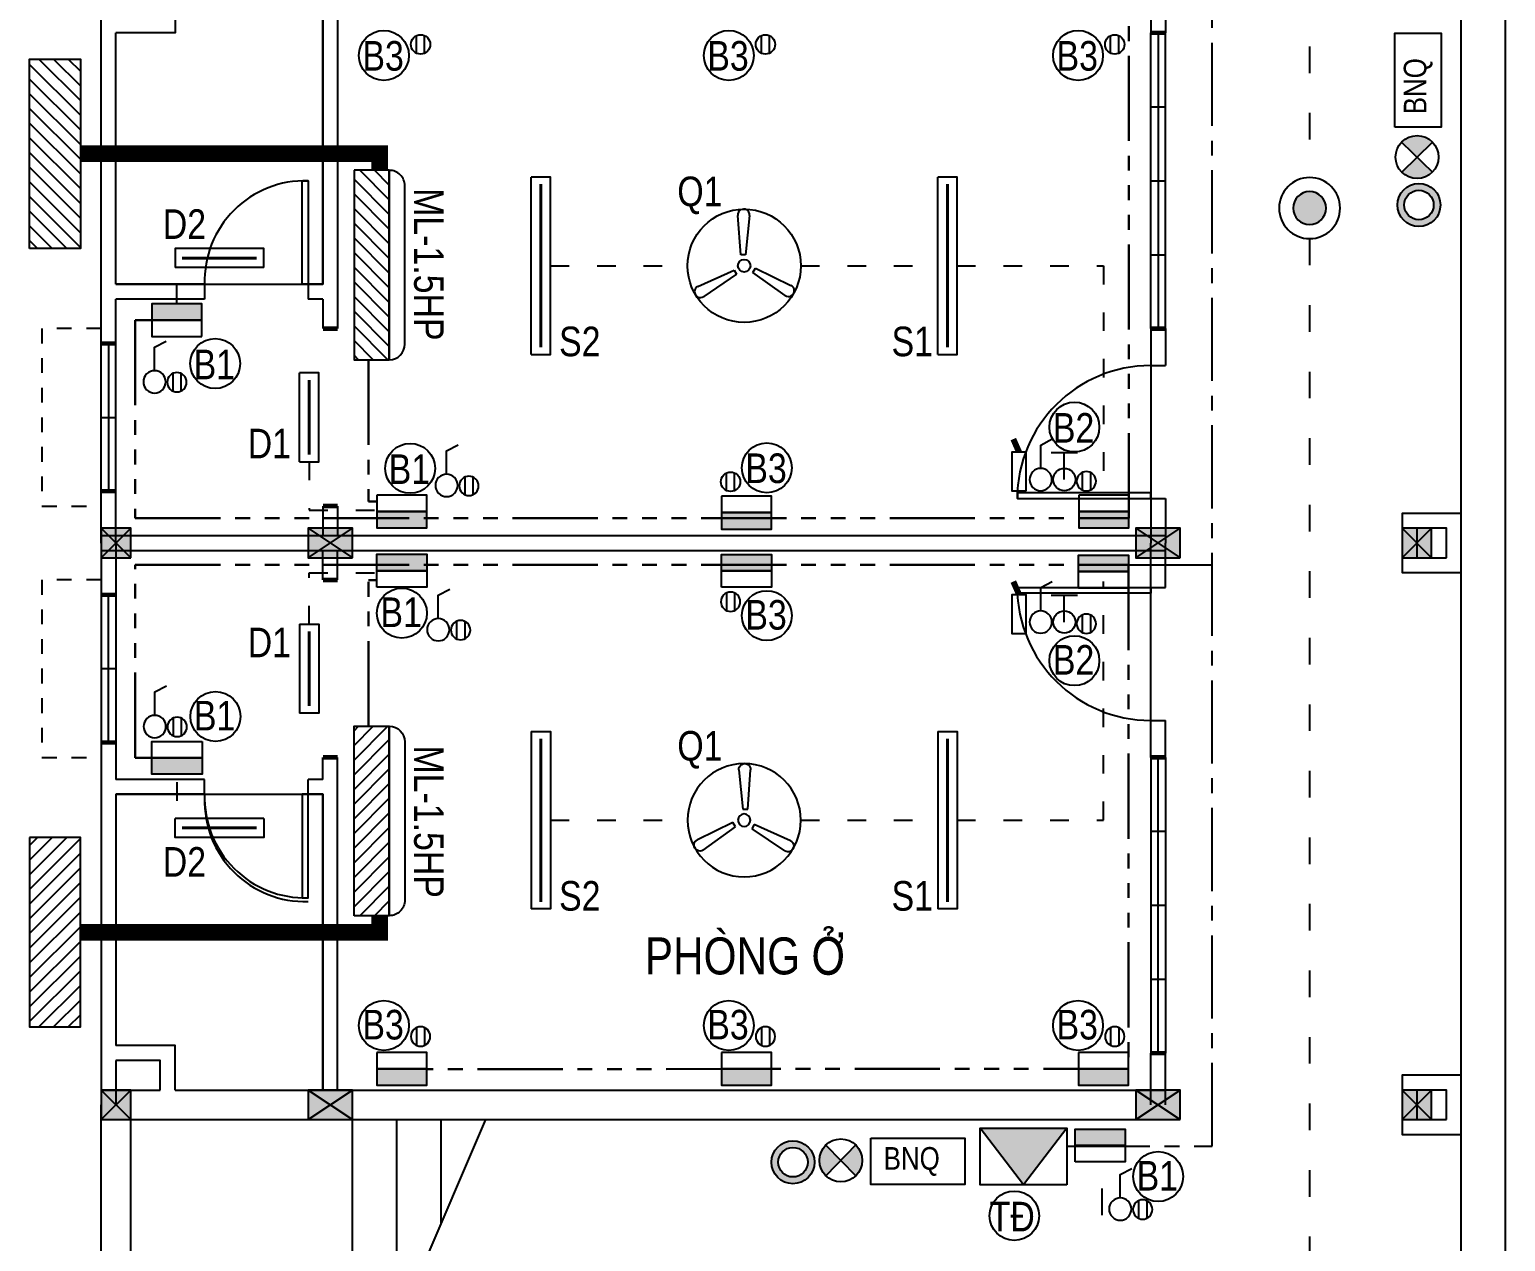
# Model space of a CAD drawing. Header units: millimetres. Extents: x 100 to 288, y -65 to 177.
# Drawn here: x 122.72 to 132.7, y -19.89 to -11.7 of the extents above; entities that cross this region are included whole.
import ezdxf

# ---------------------------------------------------------------- set-up
doc = ezdxf.new("R2010")
doc.units = ezdxf.units.MM
doc.header["$LTSCALE"] = 0.3
doc.header["$MEASUREMENT"] = 0
for name, pattern in [('ACAD_ISO03W100', [30, 12, -18]), ('ACAD_ISO04W100', [30, 24, -3, 0, -3]), ('ACAD_ISO06W100', [36, 24, -3, 0, -3, 0, -3, 0, -3]), ('CENTER2', [1.125, 0.75, -0.125, 0.125, -0.125])]:
    doc.linetypes.add(name, pattern=pattern)
for name, color, linetype in [('CB-TD-34', 34, 'CONTINUOUS'), ('COT', 1, 'CONTINUOUS'), ('DEN-24', 24, 'CONTINUOUS'), ('DIM', 4, 'CONTINUOUS'), ('HACTH', 8, 'CONTINUOUS'), ('HATCH', 8, 'CONTINUOUS'), ('KHUNG5', 5, 'CONTINUOUS'), ('KT', 8, 'CONTINUOUS'), ('LAYER 1', 1, 'CONTINUOUS'), ('LAYER1', 1, 'CONTINUOUS'), ('LAYER3', 34, 'CONTINUOUS'), ('LAYER5', 5, 'CONTINUOUS'), ('LAYER7', 7, 'CONTINUOUS'), ('QUAT', 36, 'CONTINUOUS'), ('THIETBI', 25, 'CONTINUOUS'), ('TU DIEN', 3, 'CONTINUOUS'), ('TUONG', 7, 'CONTINUOUS')]:
    doc.layers.add(name, color=color, linetype=linetype)
for name, color, linetype, lineweight in [('DAY CAI', 2, 'ACAD_ISO04W100', 30), ('DAY DEN', 4, 'ACAD_ISO03W100', 25), ('DAY NHANH-90', 90, 'ACAD_ISO06W100', 30)]:
    doc.layers.add(name, color=color, linetype=linetype, lineweight=lineweight)
doc.styles.add('chu dan', font='VHELVCN.TTF', dxfattribs={"height": 350})
doc.styles.add('HELVE', font='')
doc.styles.add('HELVE-KT', font='VHELVCN.TTF')
doc.styles.get('HELVE').set_extended_font_data('VNhelvetica')

# ---------------------------------------------------------------- blocks, each defined once
blk = doc.blocks.new('1.2')
at = {"layer": 'DEN-24'}
for points in [[(176.5420579941124, 92.72088388754526), (176.5420579941124, 92.85067709602788), (175.342057993967, 92.85067709602788), (175.342057993967, 92.72088388754526)], [(175.9420579940397, 92.78578049178657), (175.3896246138534, 92.78578049178657)], [(176.5420579941124, 92.72088388754526), (175.342057993967, 92.72088388754526)]]:
    blk.add_lwpolyline(points, dxfattribs=at)
at = {"layer": 'DEN-24', "linetype": 'Continuous', "ltscale": 0.08, "const_width": 0.02}
for points in [[(175.9420579940397, 92.78578049178657), (175.3896246138534, 92.78578049178657)], [(175.9420579940397, 92.78578049178657), (176.4944913742261, 92.78578049178657)]]:
    blk.add_lwpolyline(points, dxfattribs=at)
blk = doc.blocks.new('GF')
at = {"layer": 'QUAT', "ltscale": 0.3}
for p, q in [((573.723011797649, 175.5744420374349), (573.70669235013, 175.7964928524023)), ((573.77275383146, 175.796690875473), (573.7507437000535, 175.5740871248629)), ((573.7507437000535, 175.5740871248629), (573.723011797649, 175.5744420374349)), ((573.4817221351866, 175.3965253713088), (573.685507703882, 175.488765913677)), ((573.685507703882, 175.488765913677), (573.699066291802, 175.4645719254257)), ((573.7920160383469, 175.4749304893533), (573.8061893528451, 175.498769565057)), ((573.8061893528451, 175.498769565057), (574.0066507232993, 175.4018772136802)), ((573.699066291802, 175.4645719254257), (573.514924368853, 175.3394134618117)), ((573.9737914756413, 175.3445672811086), (573.7920160383469, 175.4749304893533))]:
    blk.add_line(p, q, dxfattribs=at)
for centre, radius in [((573.7427558141023, 175.5125945092972), 0.3193461039634522), ((573.7427558140917, 175.5125945092886), 0.03560598524443487)]:
    blk.add_circle(centre, radius, dxfattribs=at)
at = {"layer": 'QUAT', "linetype": 'Continuous'}
for centre, start, end in [((573.739715978873, 175.7989644371819), 356.0632902250057, 184.2802034843026), ((573.4962720992817, 175.3667769708276), 116.0632902232476, 304.2802034856005), ((573.9922793641333, 175.3720421198806), 236.0632902225489, 64.28020348497817)]:
    blk.add_arc(centre, 0.03311598988891051, start, end, dxfattribs=at)
blk = doc.blocks.new('BDIEN')
at = {"layer": 'CB-TD-34', "ltscale": 0.3}
blk.add_hatch(color=256, dxfattribs=at).paths.add_polyline_path([(367.6552504533233, 149.8356566117342), (367.6552504533233, 260.5837506291136), (29.80988517189108, 260.5837506291136), (29.80988517189108, 149.8356566117342)])
at = {"layer": 'CB-TD-34'}
for points in [[(367.6552504533233, 39.08756259436705), (367.6552504533233, 260.5837506291136), (29.80988517189108, 260.5837506291136), (29.80988517189108, 39.08756259436705)], [(367.6552504533233, 149.8356566117342), (367.6552504533233, 149.8356566117342), (29.80988517189108, 149.8356566117342), (29.80988517189108, 149.8356566117342)]]:
    blk.add_lwpolyline(points, close=True, dxfattribs=at)
blk = doc.blocks.new('ocam')
at = {"layer": 'CB-TD-34', "ltscale": 0.3}
for p, q in [((2626.681923306965, 1316.331504805984), (2626.681923306965, 1316.232106727188)), ((2626.727430017412, 1316.331504805984), (2626.727430017412, 1316.232106727188))]:
    blk.add_line(p, q, dxfattribs=at)
at = {"layer": 'CB-TD-34', "ltscale": 0.3, "extrusion": (0, 0, -1)}
blk.add_ellipse((2626.704676662272, 1316.281805766607), major_axis=(0.03865041862786909, 0.0386504186278691), ratio=0.999999999996205, start_param=3.926990816989139, end_param=10.21017612416873, dxfattribs=at)
blk = doc.blocks.new('congtac')
at = {"layer": 'CB-TD-34', "ltscale": 0.3}
blk.add_lwpolyline([(2626.568086550857, 1316.342201595171), (2626.568086550857, 1316.473995891355), (2626.633157858869, 1316.508287362299)], dxfattribs=at)
at = {"layer": 'CB-TD-34', "ltscale": 0.3, "extrusion": (0, 0, -1)}
blk.add_ellipse((2626.568086550857, 1316.279287155876), major_axis=(-0.04448722696430421, 0.0444872269643042), ratio=0.9999999999982254, start_param=5.497787143781251, end_param=11.78097245096084, dxfattribs=at)
blk = doc.blocks.new('dimerquat')
at = {"layer": 'QUAT', "linetype": 'Continuous'}
for points in [[(2626.193386381965, 1316.430821306254), (2626.34221762883, 1316.430821306254)], [(2626.267802005397, 1316.278512242789), (2626.267802005397, 1316.430821306254)]]:
    blk.add_lwpolyline(points, dxfattribs=at)
blk.add_circle((2626.267802005397, 1316.278512242789), 0.06291443925022122, dxfattribs=at)
blk = doc.blocks.new('ds')
at = {"layer": 'DEN-24'}
for points in [[(-121917.5551473789, 340881.741051134), (-121917.5551473789, 340881.8708443425), (-121918.1551473789, 340881.8708443425), (-121918.1551473789, 340881.741051134)], [(-121917.5551473789, 340881.741051134), (-121918.1551473789, 340881.741051134)]]:
    blk.add_lwpolyline(points, dxfattribs=at)
at = {"layer": 'DEN-24', "linetype": 'Continuous', "ltscale": 0.08, "const_width": 0.02}
for points in [[(-121917.8551473789, 340881.8059477382), (-121918.107580759, 340881.8059477382)], [(-121917.8551473789, 340881.8059477382), (-121917.6027139987, 340881.8059477382)]]:
    blk.add_lwpolyline(points, dxfattribs=at)
blk = doc.blocks.new('rtrtr')
at = {"layer": 'LAYER1', "linetype": 'Continuous', "ltscale": 0.08}
blk.add_hatch(color=256, dxfattribs=at).paths.add_polyline_path([(-2873.045723559197, 963.6360267099643, 1), (-2872.85233394857, 963.6360267099643, 1)])
at = {"layer": 'LAYER3'}
blk.add_circle((-2872.949028753883, 963.6360267099643), 0.179314848342212, dxfattribs=at)
at = {"layer": 'THIETBI'}
blk.add_circle((-2872.949028753883, 963.6360267099643), 0.09669480531317731, dxfattribs=at)
blk = doc.blocks.new('1222')
at = {"layer": 'COT', "ltscale": 200}
h = blk.add_hatch(color=256, dxfattribs=at)
h.paths.add_polyline_path([(303.3864267568638, 228.5303746074747, 1), (303.6954601525643, 228.5303746074747, 0.999999999999927)])
h.paths.add_polyline_path([(303.6469273155549, 228.5303746074747, 1), (303.4349595938732, 228.5303746074747, 1)], flags=17)
h = blk.add_hatch(color=256, dxfattribs=at)
h.paths.add_polyline_path([(303.884158072355, 228.5438676015808), (303.992758997295, 228.4323375070239, 0.2029081746736084), (304.0397072853638, 228.5432629195072, 0.2041613892720387), (303.992223818834, 228.6547048205401)])
h.paths.add_polyline_path([(303.884158072355, 228.5438676015808), (303.777166657026, 228.6537447750975, 0.2018373526389736), (303.7306738895394, 228.5432629195072, 0.2002494835592507), (303.7764942121102, 228.4334425756145)])
for p, q in [((303.992223818834, 228.6547048205401), (303.7764942121102, 228.4334425756145)), ((303.777166657026, 228.6537447750975), (303.992758997295, 228.4323375070239))]:
    blk.add_line(p, q, dxfattribs=at)
blk.add_lwpolyline([(304.1008182161155, 228.7039706236011), (304.776974069921, 228.7039706236011), (304.776974069921, 228.3694963456111), (304.1008182161155, 228.3694963456111)], close=True, dxfattribs=at)
for centre, radius in [((303.5409434547762, 228.5303746074747), 0.1545166979248494), ((303.5409434547762, 228.5303746074747), 0.1059838608057391), ((303.8851905874516, 228.5432629195072), 0.1545166979248494)]:
    blk.add_circle(centre, radius, dxfattribs=at)
at = {"layer": 'COT', "ltscale": 200, "insert": (304.1932524789634, 228.6391070734148), "char_height": 0.1625, "width": 0.7534264705882356, "attachment_point": 1, "style": 'chu dan'}
blk.add_mtext('BNQ', dxfattribs=at)

msp = doc.modelspace()

# ---------------------------------------------------------------- hatches: boundary and pattern name
at = {"layer": 'CB-TD-34', "linetype": 'Continuous', "ltscale": 0.08}
msp.add_hatch(color=256, dxfattribs=at).paths.add_polyline_path([(129.439129670641, -19.51103260869149), (129.1463653519197, -19.127151770409), (129.7318939892139, -19.127151770409)])
at = {"layer": 'LAYER3'}
h = msp.add_hatch(dxfattribs=at)
h.set_pattern_fill('ANSI31', color=256, scale=0.5616000000000002, angle=269.999999999999, style=0)
h.set_pattern_definition([(135.0000000000011, (326.5901113051911, 1422.972474329799), (-0.04963889603929476, -0.04963889603929653), [])])
h.paths.add_polyline_path([(123.0596748504183, -13.17673450046304), (122.715838639786, -13.17673450046304), (122.715838639786, -11.89530439563505), (123.0596748504183, -11.89530439563505)])
h = msp.add_hatch(dxfattribs=at)
h.set_pattern_fill('ANSI31', color=256, scale=0.5616000000000002, angle=629.999999999999, style=0)
h.set_pattern_definition([(135.0000000000011, (327.9679921580841, 1422.22017734144), (-0.04963889603929474, -0.04963889603929653), [])])
h.paths.add_polyline_path([(125.1497718478731, -13.92903148882092), (124.9109704135469, -13.92903148882092), (124.9109704135469, -12.6476013828486), (125.1497718478731, -12.6476013828486)])
h = msp.add_hatch(dxfattribs=at)
h.set_pattern_fill('ANSI31', color=256, scale=0.5616000000000002, angle=629.999999999999, style=0)
h.set_pattern_definition([(224.9999999999989, (327.9679921580841, -1452.557485285095), (-0.04963889603929474, 0.04963889603929653), [])])
h.paths.add_polyline_path([(125.1497718478731, -16.40827645483373), (124.9109704135469, -16.40827645483373), (124.9109704135469, -17.68970656080605), (125.1497718478731, -17.68970656080605)])
h = msp.add_hatch(dxfattribs=at)
h.set_pattern_fill('ANSI31', color=256, scale=0.5616000000000002, angle=269.999999999999, style=0)
h.set_pattern_definition([(224.9999999999989, (326.5901113051911, -1453.309782273453), (-0.04963889603929476, 0.04963889603929653), [])])
h.paths.add_polyline_path([(123.0596748504183, -17.16057344319161), (122.715838639786, -17.16057344319161), (122.715838639786, -18.4420035480196), (123.0596748504183, -18.4420035480196)])
at = {"layer": 'LAYER7', "lineweight": -2, "ltscale": 0.08}
h = msp.add_hatch(color=256, dxfattribs=at)
h.paths.add_polyline_path([(123.3002469505154, -15.16865397178367), (123.2002469505387, -15.06865397186516), (123.2002469504805, -15.26865397181859)])
h.paths.add_polyline_path([(123.3002469504572, -15.16865397184188), (123.2002469505387, -15.26865397181859), (123.4002469506086, -15.26865397181859)])
h.paths.add_polyline_path([(123.4002469504921, -15.06865397186516), (123.3002469505154, -15.16865397184188), (123.4002469504921, -15.26865397181859)])
h.paths.add_polyline_path([(123.4002469504921, -15.06865397180695), (123.2002469505387, -15.06865397180695), (123.3002469505154, -15.16865397178367)])
h = msp.add_hatch(color=256, dxfattribs=at)
h.paths.add_polyline_path([(124.6002469505038, -15.06865397180695), (124.6002469503874, -15.26865397181859), (124.7502469504107, -15.16865397178367)])
h.paths.add_polyline_path([(124.7502469504107, -15.16865397184188), (124.9002469504339, -15.06865397180695), (124.6002469505038, -15.06865397180695)])
h.paths.add_polyline_path([(124.6002469504456, -15.26865397181859), (124.9002469504921, -15.26865397181859), (124.7502469504107, -15.16865397178367)])
h.paths.add_polyline_path([(124.7502469504689, -15.16865397178367), (124.9002469504921, -15.26865397181859), (124.9002469504921, -15.06865397180695)])
h = msp.add_hatch(color=256, dxfattribs=at)
h.paths.add_polyline_path([(130.2002469505387, -15.06865397186516), (130.2002469504223, -15.2686539718768), (130.3502469504456, -15.16865397184188)])
h.paths.add_polyline_path([(130.3502469504456, -15.16865397184188), (130.5002469504689, -15.06865397186516), (130.2002469505387, -15.06865397186516)])
h.paths.add_polyline_path([(130.2002469504805, -15.26865397181859), (130.5002469505271, -15.26865397181859), (130.3502469504456, -15.16865397184188)])
h.paths.add_polyline_path([(130.3502469505038, -15.16865397184188), (130.5002469505271, -15.2686539718768), (130.5002469505271, -15.06865397186516)])
h = msp.add_hatch(color=256, dxfattribs=at)
h.paths.add_polyline_path([(132.1002469504456, -15.16865397184188), (132.0002469504689, -15.06865397186516), (132.0002469504689, -15.26865397181859)])
h.paths.add_polyline_path([(132.1002469504456, -15.16865397184188), (132.0002469505271, -15.26865397181859), (132.2002469504805, -15.26865397181859)])
h.paths.add_polyline_path([(132.2002469504805, -15.06865397186516), (132.1002469504456, -15.16865397190008), (132.2002469505387, -15.2686539718768)])
h.paths.add_polyline_path([(132.2002469504805, -15.06865397186516), (132.0002469504107, -15.06865397186516), (132.1002469504456, -15.16865397184188)])
h = msp.add_hatch(color=256, dxfattribs=at)
h.paths.add_polyline_path([(132.1002469504456, -15.16865397184188), (132.0002469504689, -15.06865397186516), (132.0002469504689, -15.26865397181859)])
h.paths.add_polyline_path([(132.1002469504456, -15.16865397184188), (132.0002469505271, -15.26865397181859), (132.2002469504805, -15.26865397181859)])
h.paths.add_polyline_path([(132.2002469504805, -15.06865397186516), (132.1002469504456, -15.16865397190008), (132.2002469505387, -15.2686539718768)])
h.paths.add_polyline_path([(132.2002469504805, -15.06865397186516), (132.0002469504107, -15.06865397186516), (132.1002469504456, -15.16865397184188)])
h = msp.add_hatch(color=256, dxfattribs=at)
h.paths.add_polyline_path([(123.3002469505154, -18.96865397177203), (123.2002469505387, -18.86865397191173), (123.2002469504805, -19.06865397180695)])
h.paths.add_polyline_path([(123.3002469504572, -18.96865397183024), (123.2002469505387, -19.06865397180695), (123.4002469506086, -19.06865397180695)])
h.paths.add_polyline_path([(123.4002469504921, -18.86865397185352), (123.3002469505154, -18.96865397183024), (123.4002469504921, -19.06865397180695)])
h.paths.add_polyline_path([(123.4002469504921, -18.86865397179531), (123.2002469505387, -18.86865397179531), (123.3002469505154, -18.96865397177203)])
h = msp.add_hatch(color=256, dxfattribs=at)
h.paths.add_polyline_path([(124.6002469505038, -18.86865397179531), (124.6002469503874, -19.06865397186516), (124.7502469504107, -18.96865397177203)])
h.paths.add_polyline_path([(124.7502469504107, -18.96865397183024), (124.9002469504339, -18.86865397179531), (124.6002469505038, -18.86865397179531)])
h.paths.add_polyline_path([(124.6002469504456, -19.06865397180695), (124.9002469504921, -19.06865397180695), (124.7502469504107, -18.96865397177203)])
h.paths.add_polyline_path([(124.7502469504689, -18.96865397177203), (124.9002469504921, -19.06865397186516), (124.9002469504921, -18.86865397179531)])
h = msp.add_hatch(color=256, dxfattribs=at)
h.paths.add_polyline_path([(130.2002469505387, -18.86865397179531), (130.2002469504223, -19.06865397186516), (130.3502469504456, -18.96865397177203)])
h.paths.add_polyline_path([(130.3502469504456, -18.96865397183024), (130.5002469504689, -18.86865397179531), (130.2002469505387, -18.86865397179531)])
h.paths.add_polyline_path([(130.2002469504805, -19.06865397180695), (130.5002469505271, -19.06865397180695), (130.3502469504456, -18.96865397177203)])
h.paths.add_polyline_path([(130.3502469505038, -18.96865397177203), (130.5002469505271, -19.06865397186516), (130.5002469505271, -18.86865397179531)])
h = msp.add_hatch(color=256, dxfattribs=at)
h.paths.add_polyline_path([(132.1002469504456, -18.96865397177203), (132.0002469504689, -18.8686539717371), (132.0002469504689, -19.06865397180695)])
h.paths.add_polyline_path([(132.1002469505038, -18.96865397177203), (132.0002469505271, -19.06865397174874), (132.2002469504223, -19.06865397180695)])
h.paths.add_polyline_path([(132.2002469504805, -18.86865397179531), (132.1002469503874, -18.96865397183024), (132.2002469504805, -19.06865397186516)])
h.paths.add_polyline_path([(132.2002469504223, -18.86865397179531), (132.0002469504107, -18.86865397179531), (132.1002469504456, -18.96865397177203)])
h = msp.add_hatch(color=256, dxfattribs=at)
h.paths.add_polyline_path([(132.1002469504456, -18.96865397177203), (132.0002469504689, -18.8686539717371), (132.0002469504689, -19.06865397180695)])
h.paths.add_polyline_path([(132.1002469505038, -18.96865397177203), (132.0002469505271, -19.06865397174874), (132.2002469504223, -19.06865397180695)])
h.paths.add_polyline_path([(132.2002469504805, -18.86865397179531), (132.1002469503874, -18.96865397183024), (132.2002469504805, -19.06865397186516)])
h.paths.add_polyline_path([(132.2002469504223, -18.86865397179531), (132.0002469504107, -18.86865397179531), (132.1002469504456, -18.96865397177203)])

# ---------------------------------------------------------------- linework, layer by layer
at = {"layer": 'CB-TD-34', "linetype": 'Continuous', "const_width": 0.0406706940805752}
for points in [[(129.4095099054177, -14.55298912769121), (129.3709602913952, -14.46585689926923)], [(129.4095099054177, -15.5166788569249), (129.3709602913952, -15.42954662850292)]]:
    msp.add_lwpolyline(points, dxfattribs=at)
at = {"layer": 'CB-TD-34', "linetype": 'Continuous'}
for points in [[(129.4561750397336, -14.81843793263596), (129.3628447711019, -14.81843793263596), (129.3628447711019, -14.55298912769121), (129.4561750397336, -14.55298912769121)], [(129.4561750397336, -14.81843793263596), (129.3628447711019, -14.81843793263596), (129.3628447711019, -14.55298912769121), (129.4561750397336, -14.55298912769121)], [(129.4561750397336, -15.78212766186965), (129.3628447711019, -15.78212766186965), (129.3628447711019, -15.5166788569249), (129.4561750397336, -15.5166788569249)], [(129.7318190430597, -19.5110416930429), (129.1462904058397, -19.5110416930429), (129.1462904058397, -19.1271608547604), (129.7318190430597, -19.1271608547604)]]:
    msp.add_lwpolyline(points, close=True, dxfattribs=at)
at = {"layer": 'CB-TD-34', "linetype": 'Continuous', "ltscale": 0.08}
msp.add_lwpolyline([(129.7318190430597, -19.1271608547604), (129.4390547244868, -19.5110416930429), (129.1462904058397, -19.1271608547604)], dxfattribs=at)
at = {"layer": 'DAY DEN', "ltscale": 0.05}
for points in [[(131.3752469504795, -5.510056354732342), (131.3752469504795, -12.69691494424091)], [(131.3752469504795, -13.11005635482729), (131.3752469504795, -20.40830735994085)], [(131.168676245188, -20.61487806523246), (129.9717676265243, -20.61487806523246), (129.9717676265243, -19.35415489322292)]]:
    msp.add_lwpolyline(points, dxfattribs=at)
at = {"layer": 'DAY DEN', "ltscale": 0.035}
for points in [[(123.7117916327042, -13.5501290195396), (123.7117916327086, -13.30629965425533)], [(126.2401435547131, -13.29365397184188), (127.167031625723, -13.29365397185211)], [(127.933462275224, -13.29365397185211), (128.8603503462596, -13.29365397185211)], [(128.9901435547422, -13.29365397185211), (129.9813143573902, -13.29365397185211), (129.9813143573902, -14.84400044186153)], [(124.6080072962329, -14.61865397187421), (124.6080072962329, -14.94664908453933), (125.064220792109, -14.94664908453933)], [(124.6080072962329, -15.71865397178044), (124.6080072962329, -15.37068187210116), (125.064220792109, -15.37068187210116)], [(128.9901435547422, -17.04365397180254), (129.9813143573902, -17.04365397180254), (129.9813143573902, -15.42828898719987)], [(123.7117916327042, -16.78717892411505), (123.7117916327086, -17.03100828939932)], [(126.2401435547131, -17.04365397181277), (127.167031625723, -17.04365397180254)], [(127.933462275224, -17.04365397180254), (128.8603503462596, -17.04365397180254)]]:
    msp.add_lwpolyline(points, dxfattribs=at)
at = {"layer": 'DAY NHANH-90', "linetype": 'CENTER2', "lineweight": -2, "ltscale": 2.5}
for points in [[(129.7318190430597, -19.24764192485725), (130.7149744529647, -19.24764192485725), (130.7149744529647, -0.1098274967263251)], [(130.1504671110942, -15.31739005534744), (130.7149744529647, -15.31739005534744)]]:
    msp.add_lwpolyline(points, dxfattribs=at)
at = {"layer": 'DAY NHANH-90', "ltscale": 0.08}
for points in [[(123.5426388790002, -13.66102795139203), (123.4315742140432, -13.66102795139203), (123.4315742140432, -15.0013522875115), (130.1525804785411, -15.00135228751151), (130.1526485281742, -11.58133121913459), (125.4025262995169, -11.57831777240243)], [(125.0085150384564, -13.92903148882092), (125.0085150384564, -14.88731478414957), (125.064220792109, -14.88731478414957)], [(123.5426388790002, -16.62107639529041), (123.4315742140432, -16.62107639529041), (123.4315742140432, -15.31739005534745), (130.1504671110942, -15.31739005534744), (130.1504671110942, -18.7246690297966), (125.4003448824369, -18.72768247652877)], [(125.0085150384564, -16.40827645483373), (125.0085150384564, -15.41988728216438), (125.064220792109, -15.41988728216438)]]:
    msp.add_lwpolyline(points, dxfattribs=at)
at = {"layer": 'HATCH', "linetype": 'ACAD_ISO03W100', "ltscale": 0.01}
for points in [[(123.2002469504805, -13.71865397186517), (123.2002469504805, -13.71865397186517), (122.8002469504805, -13.71865397186517), (122.8002469504805, -14.91865397186515), (123.2002469504805, -14.91865397186515)], [(123.2002469504805, -15.4186539718186), (123.2002469504805, -15.4186539718186), (122.8002469504805, -15.4186539718186), (122.8002469504805, -16.61865397181859), (123.2002469504805, -16.61865397181859)]]:
    msp.add_lwpolyline(points, dxfattribs=at)
at = {"layer": 'KHUNG5', "linetype": 'Continuous', "ltscale": 0.08, "const_width": 0.11232}
for points in [[(125.0838030656481, -12.65293891885572), (125.0838030656481, -12.53601944804905), (123.0596748504183, -12.53601944804905)], [(125.0838030656481, -17.68436902479893), (125.0838030656481, -17.8012884956056), (123.0596748504183, -17.8012884956056)]]:
    msp.add_lwpolyline(points, dxfattribs=at)
at = {"layer": 'LAYER 1', "ltscale": 5}
msp.add_line((125.8002469504572, -19.06865397174874), (125.1788183791068, -20.51865397176039), dxfattribs=at)
at = {"layer": 'LAYER3'}
for points in [[(122.715838639786, -13.17673450046304), (122.715838639786, -11.89530439563505), (123.0596748504183, -11.89530439563505), (123.0596748504183, -13.17673450046304)], [(124.9109704135469, -12.6476013828486), (124.9109704135469, -13.92903148882092), (125.1497718478731, -13.92903148882092), (125.1497718478731, -12.6476013828486)], [(124.9109704135469, -17.68970656080605), (124.9109704135469, -16.40827645483373), (125.1497718478731, -16.40827645483373), (125.1497718478731, -17.68970656080605)], [(122.715838639786, -17.16057344319161), (122.715838639786, -18.4420035480196), (123.0596748504183, -18.4420035480196), (123.0596748504183, -17.16057344319161)]]:
    msp.add_lwpolyline(points, close=True, dxfattribs=at)
for points in [[(125.1497718478731, -12.6476013828486), (125.1497718478731, -13.92903148882092, 0.414213562373095), (125.2548066249422, -13.82399671175176), (125.2548066249422, -12.75263615953613, 0.4142135623730951)], [(125.1497718478731, -17.68970656080605), (125.1497718478731, -16.40827645483373, -0.414213562373095), (125.2548066249422, -16.51331123190289), (125.2548066249422, -17.58467178411852, -0.4142135623730951)]]:
    msp.add_lwpolyline(points, format="xyb", close=True, dxfattribs=at)
at = {"layer": 'LAYER5', "color": 163, "linetype": 'Continuous'}
for p, q in [((130.3002469505154, -13.71865397177203), (130.3002469505154, -11.71865397177203)), ((130.3502469505038, -11.71865397177203), (130.3502469505038, -13.71865397177203)), ((130.4002469504921, -13.71865397177203), (130.4002469504921, -11.71865397177203)), ((130.3002469505154, -12.21865397177203), (130.4002469504339, -12.21865397177203)), ((130.3002469505154, -12.71865397177203), (130.4002469504339, -12.71865397177203)), ((130.3002469505154, -13.21865397177203), (130.4002469504339, -13.21865397177203)), ((123.9002469504339, -13.41865397271499), (124.6002469505038, -13.41865397271499)), ((123.2002469504805, -14.81865397186516), (123.2002469504805, -13.81865397186516)), ((123.2502469504689, -13.81865397186516), (123.2502469504689, -14.81865397186516)), ((123.3002469504572, -14.81865397186516), (123.3002469504572, -13.81865397186516)), ((130.3002469513303, -13.96865397177203), (130.3002469513303, -14.86865397185352)), ((123.2002469504805, -14.31865397186516), (123.300246950399, -14.31865397186516)), ((130.3002469513303, -16.36865397191173), (130.3002469513303, -15.46865397183024)), ((123.2002469504805, -15.51865397181859), (123.2002469504805, -16.51865397181859)), ((123.2502469504689, -16.51865397181859), (123.2502469504689, -15.51865397181859)), ((123.3002469504572, -15.51865397181859), (123.3002469504572, -16.51865397181859)), ((123.2002469504805, -16.01865397181859), (123.300246950399, -16.01865397181859)), ((130.3002469505154, -16.61865397185352), (130.3002469505154, -18.61865397185352)), ((130.3502469505038, -18.61865397185352), (130.3502469505038, -16.61865397185352)), ((130.4002469504921, -16.61865397185352), (130.4002469504921, -18.61865397185352)), ((123.9002469504339, -16.8686539709222), (124.6002469505038, -16.8686539709222)), ((130.3002469505154, -17.11865397185352), (130.4002469504339, -17.11865397185352)), ((130.3002469505154, -17.61865397185352), (130.4002469504339, -17.61865397185352)), ((130.3002469505154, -18.11865397185352), (130.4002469504339, -18.11865397185352))]:
    msp.add_line(p, q, dxfattribs=at)
for points in [[(124.6002469505038, -13.41865397184188), (124.5602469504665, -13.41865397184188), (124.5602469504665, -12.71865397177203), (124.6002469505038, -12.71865397177203)], [(130.3002469504572, -14.86865397185352), (130.3002469504572, -14.82865397181627), (129.4002469504339, -14.82865397181627), (129.4002469504339, -14.86865397185352)], [(130.3002469504572, -15.46865397183024), (130.3002469504572, -15.50865397186749), (129.4002469504339, -15.50865397186749), (129.4002469504339, -15.46865397183024)], [(124.6002469505038, -16.86865397185352), (124.5602469504665, -16.86865397185352), (124.5602469504665, -17.56865397186516), (124.6002469505038, -17.56865397186516)]]:
    msp.add_lwpolyline(points, close=True, dxfattribs=at)
for centre, radius, start, end in [((124.5802469504852, -13.39865397182325), 0.6802940541195461, 88.31531567759347, 181.6846843157152), ((130.3002469504572, -14.87263892483929), 0.9039176276421879, 89.99999994330409, 179.7474087044292), ((130.3002469504572, -15.46466901884446), 0.9039176276421879, 180.2525912955708, 270.0000000566959), ((124.5802469504852, -16.88865397181394), 0.6802940541195461, 178.3153156842848, 271.6846843224066), ((124.5802469504852, -16.91365397177901), 0.6802940541195461, 178.3153156842848, 271.6846843224066)]:
    msp.add_arc(centre, radius, start, end, dxfattribs=at)
at = {"layer": 'LAYER7', "lineweight": -2, "ltscale": 0.08}
for p, q in [((132.7002469504805, -22.36865397179531), (132.7002469504805, 0.131346028204689)), ((132.4002469504921, -21.96865397183024), (132.4002469504921, -0.2686539717603864)), ((123.2002469504805, -15.26865397181859), (123.4002469504921, -15.06865397180695)), ((123.2002469504805, -15.06865397180695), (123.4002469504921, -15.26865397181859)), ((124.6002469504456, -15.26865397181859), (124.9002469504339, -15.06865397180695)), ((124.6002469504456, -15.06865397180695), (124.9002469504339, -15.26865397181859)), ((130.2002469504805, -15.26865397181859), (130.5002469504689, -15.06865397186516)), ((130.2002469504805, -15.06865397186516), (130.5002469504689, -15.26865397181859)), ((132.0002469504689, -15.26865397181859), (132.2002469504805, -15.06865397186516)), ((132.0002469504689, -15.06865397186516), (132.2002469504805, -15.26865397181859)), ((132.0002469504689, -15.26865397181859), (132.2002469504805, -15.06865397186516)), ((132.0002469504689, -15.06865397186516), (132.2002469504805, -15.26865397181859)), ((123.2002469504805, -19.06865397180695), (123.4002469504921, -18.86865397179531)), ((123.2002469504805, -18.86865397179531), (123.4002469504921, -19.06865397180695)), ((124.6002469504456, -19.06865397180695), (124.9002469504339, -18.86865397179531)), ((124.6002469504456, -18.86865397179531), (124.9002469504339, -19.06865397180695)), ((130.2002469504805, -19.06865397180695), (130.5002469504689, -18.86865397179531)), ((130.2002469504805, -18.86865397179531), (130.5002469504689, -19.06865397180695)), ((132.0002469504689, -19.06865397180695), (132.2002469504805, -18.86865397179531)), ((132.0002469504689, -18.86865397179531), (132.2002469504805, -19.06865397180695)), ((132.0002469504689, -19.06865397180695), (132.2002469504805, -18.86865397179531)), ((132.0002469504689, -18.86865397179531), (132.2002469504805, -19.06865397180695)), ((124.9002469504339, -20.46865397177203), (124.9002469504339, -19.06865397180695)), ((125.2002469504223, -20.46865397177203), (125.2002469504223, -19.06865397180695)), ((125.5002469504689, -19.76865397176039), (125.5002469504107, -19.06865397180695))]:
    msp.add_line(p, q, dxfattribs=at)
for points in [[(123.2002469504805, -13.81865397186516), (123.2002469504805, -11.36865397185352)], [(130.3002469505154, -11.36865397185352), (130.3002469505154, -11.71865397177203)], [(130.4002469504921, -11.36865397185352), (130.4002469504921, -11.71865397177203)], [(123.7002469504223, -11.41865397184188), (123.7002469504223, -11.71865397183024), (123.3002469504572, -11.71865397183024)], [(124.8002469504572, -11.41865397184188), (124.8002469504572, -13.51865397181859)], [(123.3002469504572, -13.41865397184188), (123.3002469504572, -11.71865397183024)], [(123.9002469504339, -13.41865397184188), (123.3002469504572, -13.41865397184188)], [(123.3002469504572, -13.41865397184188), (123.9002469504339, -13.41865397184188)], [(123.9002469504339, -13.41865397184188), (123.9002469504339, -13.51865397181859)], [(124.7002469504805, -13.41865397184188), (124.6002469505038, -13.41865397184188)], [(124.6002469505038, -13.41865397184188), (124.7002469504805, -13.41865397184188)], [(124.6002469505038, -13.41865397184188), (124.6002469505038, -13.51865397181859)], [(123.9002469504339, -13.51865397181859), (123.3002469504572, -13.51865397181859)], [(123.9002469504339, -13.51865397181859), (123.3002469504572, -13.51865397181859)], [(123.3002469504572, -13.81865397186516), (123.3002469504572, -13.51865397181859)], [(124.7002469504805, -13.51865397181859), (124.6002469505038, -13.51865397181859)], [(124.7002469504805, -13.51865397181859), (124.6002469505038, -13.51865397181859)], [(124.7002469504805, -13.51865397181859), (124.7002469504805, -13.71865397183024)], [(124.8002469504572, -13.51865397181859), (124.8002469504572, -13.71865397183024)], [(130.3002469505154, -13.71865397177203), (130.3002469505154, -13.96865397177203)], [(130.4002469504921, -13.71865397177203), (130.4002469504921, -13.96865397177203)], [(130.3002469504572, -13.96865397177203), (130.4002469504921, -13.96865397177203)], [(123.2002469504805, -15.16865397178367), (123.2002469504805, -14.81865397186516)], [(123.3002469504572, -15.16865397178367), (123.3002469504572, -14.81865397186516)], [(130.3002469505154, -14.86865397185352), (130.3002469505154, -15.16865397184188)], [(130.3002469504572, -14.86865397185352), (130.4002469504921, -14.86865397185352)], [(130.4002469504921, -14.86865397185352), (130.4002469504921, -15.16865397184188)], [(124.7002469504805, -14.91865397184188), (124.7002469504805, -15.11865397185352)], [(124.8002469504572, -14.91865397184188), (124.8002469504572, -15.11865397185352)], [(123.2002469504805, -15.11865397179531), (130.4002469504921, -15.11865397179531)], [(123.2002469504805, -15.16865397184188), (123.2002469504805, -15.51865397181859)], [(123.3002469504572, -15.16865397184188), (123.3002469504572, -15.51865397181859)], [(130.3002469505154, -15.46865397183024), (130.3002469505154, -15.16865397184188)], [(130.4002469504921, -15.46865397183024), (130.4002469504921, -15.16865397184188)], [(123.2002469504805, -15.21865397183024), (130.4002469504921, -15.21865397183024)], [(124.7002469504805, -15.41865397184188), (124.7002469504805, -15.21865397183024)], [(124.8002469504572, -15.41865397184188), (124.8002469504572, -15.21865397183024)], [(130.3002469504572, -15.46865397183024), (130.4002469504921, -15.46865397183024)], [(130.3002469505154, -16.61865397185352), (130.3002469505154, -16.36865397191173)], [(130.3002469504572, -16.36865397191173), (130.4002469504921, -16.36865397191173)], [(130.4002469504921, -16.61865397185352), (130.4002469504921, -16.36865397191173)], [(123.2002469504805, -16.51865397181859), (123.2002469504805, -18.96865397183024)], [(123.3002469504572, -16.51865397181859), (123.3002469504572, -16.76865397181859)], [(124.7002469504805, -16.76865397181859), (124.7002469504805, -16.61865397179531)], [(124.8002469504572, -16.81865397180695), (124.8002469504572, -16.61865397179531)], [(123.9002469504339, -16.76865397181859), (123.3002469504572, -16.76865397181859)], [(123.9002469504339, -16.76865397181859), (123.3002469504572, -16.76865397181859)], [(123.9002469504339, -16.86865397179531), (123.9002469504339, -16.76865397181859)], [(124.7002469504805, -16.76865397181859), (124.6002469505038, -16.76865397181859)], [(124.7002469504805, -16.76865397181859), (124.6002469505038, -16.76865397181859)], [(124.6002469505038, -16.86865397185352), (124.6002469505038, -16.76865397181859)], [(124.8002469504572, -18.86865397179531), (124.8002469504572, -16.76865397181859)], [(123.9002469504339, -16.86865397179531), (123.3002469504572, -16.86865397179531)], [(123.3002469504572, -16.86865397179531), (123.9002469504339, -16.86865397179531)], [(123.3002469504572, -16.86865397179531), (123.3002469504572, -18.56865397180695)], [(124.7002469504805, -16.86865397179531), (124.6002469505038, -16.86865397179531)], [(124.6002469505038, -16.86865397179531), (124.7002469504805, -16.86865397179531)], [(123.7002469504223, -18.86865397179531), (123.7002469504223, -18.56865397180695), (123.3002469504572, -18.56865397180695)], [(123.6002469504456, -18.86865397179531), (123.6002469504456, -18.66865397184188), (123.3002469504572, -18.66865397184188)], [(123.3002469504572, -18.66865397184188), (123.3002469504572, -18.96865397183024)], [(130.3002469505154, -18.96865397183024), (130.3002469505154, -18.61865397185352)], [(130.4002469504921, -18.96865397183024), (130.4002469504921, -18.61865397185352)], [(123.2002469504805, -18.86865397179531), (123.6002469504456, -18.86865397179531)], [(123.7002469504223, -18.86865397179531), (130.4002469504921, -18.86865397179531)], [(123.2002469504805, -22.36865397179531), (123.2002469504805, -18.96865397183024)], [(123.2002469504805, -19.06865397180695), (130.5002469504689, -19.06865397180695)], [(123.4002469504921, -22.16865397184188), (123.4002469504921, -19.06865397180695)]]:
    msp.add_lwpolyline(points, dxfattribs=at)
for points in [[(124.7002469504805, -11.41865397184188), (124.7002469504805, -13.41865397184188), (124.7002469504805, -13.41865397184188), (124.7002469504805, -11.41865397184188)], [(132.4002469504921, -15.36865397185352), (132.4002469504921, -14.96865397188844), (132.0002469504689, -14.96865397188844), (132.0002469504689, -15.36865397185352)], [(123.4002469504921, -15.26865397181859), (123.4002469504921, -15.06865397180695), (123.2002469504805, -15.06865397180695), (123.2002469504805, -15.26865397181859)], [(124.9002469504339, -15.26865397181859), (124.9002469504339, -15.06865397180695), (124.6002469504456, -15.06865397180695), (124.6002469504456, -15.26865397181859)], [(130.5002469504689, -15.26865397181859), (130.5002469504689, -15.06865397186516), (130.2002469504805, -15.06865397186516), (130.2002469504805, -15.26865397181859)], [(132.2002469504805, -15.26865397181859), (132.2002469504805, -15.06865397186516), (132.0002469504689, -15.06865397186516), (132.0002469504689, -15.26865397181859)], [(132.2002469504805, -15.26865397181859), (132.2002469504805, -15.06865397186516), (132.0002469504689, -15.06865397186516), (132.0002469504689, -15.26865397181859)], [(132.3002469505154, -15.26865397181859), (132.3002469505154, -15.06865397186516), (132.1002469504456, -15.06865397186516), (132.1002469504456, -15.26865397181859)], [(124.7002469504805, -18.86865397179531), (124.7002469504805, -16.86865397179531), (124.7002469504805, -16.86865397179531), (124.7002469504805, -18.86865397179531)], [(132.4002469504921, -19.16865397184188), (132.4002469504921, -18.76865397181859), (132.0002469504689, -18.76865397181859), (132.0002469504689, -19.16865397184188)], [(123.4002469504921, -19.06865397180695), (123.4002469504921, -18.86865397179531), (123.2002469504805, -18.86865397179531), (123.2002469504805, -19.06865397180695)], [(124.9002469504339, -19.06865397180695), (124.9002469504339, -18.86865397179531), (124.6002469504456, -18.86865397179531), (124.6002469504456, -19.06865397180695)], [(130.5002469504689, -19.06865397180695), (130.5002469504689, -18.86865397179531), (130.2002469504805, -18.86865397179531), (130.2002469504805, -19.06865397180695)], [(132.2002469504805, -19.06865397180695), (132.2002469504805, -18.86865397179531), (132.0002469504689, -18.86865397179531), (132.0002469504689, -19.06865397180695)], [(132.2002469504805, -19.06865397180695), (132.2002469504805, -18.86865397179531), (132.0002469504689, -18.86865397179531), (132.0002469504689, -19.06865397180695)], [(132.3002469505154, -19.06865397180695), (132.3002469505154, -18.86865397179531), (132.1002469504456, -18.86865397179531), (132.1002469504456, -19.06865397180695)]]:
    msp.add_lwpolyline(points, close=True, dxfattribs=at)
at = {"layer": 'TU DIEN', "linetype": 'Continuous', "ltscale": 0.08}
for centre, radius in [((125.113142928393, -11.87065241354912), 0.1688244720945752), ((127.4462335850042, -11.87065241354912), 0.1688244720945752), ((129.80875879265, -11.87065241354912), 0.1688244720945752), ((123.9714675419934, -13.95535269010179), 0.1688244720945752), ((129.7839453115118, -14.38424267743494), 0.1688244720945752), ((125.290943261886, -14.66362932779293), 0.1688244720945752), ((127.7036774168207, -14.66023776845486), 0.1688244720945752), ((125.2349639069441, -15.64286350295879), 0.1688244720945752), ((127.7036774168207, -15.66012219015829), 0.1688244720945752), ((129.7839453115118, -15.96470187964633), 0.1688244720945752), ((123.973192440804, -16.34243066860063), 0.1688244720945752), ((125.113142928393, -18.43233438864991), 0.1688244720945752), ((127.4462335850042, -18.43233438864991), 0.1688244720945752), ((129.80875879265, -18.43233438864991), 0.1688244720945752), ((130.3505905423224, -19.45420848840058), 0.1688244720945752), ((129.377611856801, -19.71895289077884), 0.1672121943127349)]:
    msp.add_circle(centre, radius, dxfattribs=at)
at = {"layer": 'TUONG', "linetype": 'ByBlock', "ltscale": 5, "const_width": 0.03}
for points in [[(130.4002469504921, -11.71865397177203), (130.3002469505154, -11.71865397177203)], [(124.8002469504572, -13.71865397183024), (124.7002469504805, -13.71865397183024)], [(130.4002469504921, -13.71865397177203), (130.3002469505154, -13.71865397177203)], [(123.3002469504572, -13.81865397186516), (123.2002469504805, -13.81865397186516)], [(123.3002469504572, -14.81865397186516), (123.2002469504805, -14.81865397186516)], [(124.8002469504572, -14.91865397184188), (124.7002469504805, -14.91865397184188)], [(124.8002469504572, -15.41865397184188), (124.7002469504805, -15.41865397184188)], [(123.3002469504572, -15.51865397181859), (123.2002469504805, -15.51865397181859)], [(123.3002469504572, -16.51865397181859), (123.2002469504805, -16.51865397181859)], [(124.8002469504572, -16.61865397179531), (124.7002469504805, -16.61865397179531)], [(130.4002469504921, -16.61865397185352), (130.3002469505154, -16.61865397185352)], [(130.4002469504921, -18.61865397185352), (130.3002469505154, -18.61865397185352)]]:
    msp.add_lwpolyline(points, dxfattribs=at)

# ---------------------------------------------------------------- block references
at = {"layer": 'CB-TD-34', "yscale": 0.001001361990347505, "zscale": 0.00100136178607373}
for p, xscale in [((123.5127883930525, -13.81106768272178), 0.001001361990347505), ((125.4323767854646, -15.50593396033395), -0.001001361990347505), ((127.7654674420758, -15.50693973853276), -0.001001361990347505), ((130.1803175970419, -15.5123507775192), -0.001001361990347505), ((130.1581783789204, -19.39329569270025), -0.001001361990347505)]:
    msp.add_blockref('BDIEN', p, dxfattribs=dict(at, xscale=xscale))
at = {"layer": 'CB-TD-34', "yscale": 0.001001361990347505, "zscale": 0.00100136178607373, "rotation": 180}
for p, xscale in [((125.4323767854646, -14.8048596423842), 0.001001361990347505), ((127.7654674420758, -14.81342022008039), 0.001001361990347505), ((130.1824340953855, -14.80485968449708), 0.001001361990347505), ((123.5145132918631, -16.47103666396066), -0.001001361990347505), ((125.4323767854646, -18.57462929846685), 0.001001361990347505), ((127.7654674420758, -18.57462929846685), 0.001001361990347505), ((130.1803175970419, -18.57462929846685), 0.001001361990347505)]:
    msp.add_blockref('BDIEN', p, dxfattribs=dict(at, xscale=xscale))
at = {"layer": 'DAY CAI', "xscale": -1.19999999999709, "yscale": 1.200000000011642, "zscale": 1.2, "rotation": 180}
for p in [(-3026.684505754751, 1567.74185025518), (-3026.684505754751, 1567.74185025518), (-3024.351415098139, 1567.74185025518), (-3024.351415098139, 1567.74185025518), (-3021.988889890494, 1567.74185025518), (-3021.988889890494, 1567.74185025518), (-3024.587044771445, 1564.783923200922), (-3024.587044771445, 1564.783923200922)]:
    msp.add_blockref('ocam', p, dxfattribs=at)
at = {"layer": 'DAY CAI', "xscale": 1.19999999999709, "yscale": 1.200000000011642, "zscale": 1.2}
for name, p in [('congtac', (-3028.320149599255, -1593.613819191951)), ('ocam', (-3028.332705218478, -1593.619850215643)), ('ocam', (-3028.332705218478, -1593.619850215643)), ('congtac', (-3022.325239846359, -1594.274728326122)), ('congtac', (-3026.344840045409, -1594.314459290666)), ('dimerquat', (-3021.805379283869, -1594.273745039007)), ('ocam', (-3026.357395664631, -1594.320490314359)), ('ocam', (-3026.357395664631, -1594.320490314359)), ('ocam', (-3022.180741831682, -1594.289341270453)), ('ocam', (-3022.180741831682, -1594.289341270453)), ('congtac', (-3022.325239846359, -1595.238418055355)), ('congtac', (-3026.400819400351, -1595.290121540837)), ('ocam', (-3024.587044771445, -1595.104283159535)), ('ocam', (-3024.587044771445, -1595.104283159535)), ('dimerquat', (-3021.805379283869, -1595.237434768241)), ('ocam', (-3022.180741831682, -1595.253030999686)), ('ocam', (-3022.180741831682, -1595.253030999686)), ('ocam', (-3026.413375019573, -1595.296152564529)), ('ocam', (-3026.413375019573, -1595.296152564529)), ('congtac', (-3028.318424700445, -1595.945105683636)), ('ocam', (-3028.330980319667, -1595.951136707329)), ('ocam', (-3028.330980319667, -1595.951136707329)), ('ocam', (-3026.684505754751, -1598.044837057379)), ('ocam', (-3026.684505754751, -1598.044837057379)), ('ocam', (-3024.351415098139, -1598.044837057379)), ('ocam', (-3024.351415098139, -1598.044837057379)), ('ocam', (-3021.988889890494, -1598.044837057379)), ('ocam', (-3021.988889890494, -1598.044837057379)), ('congtac', (-3021.78719421857, -1599.20894933821)), ('ocam', (-3021.799749837793, -1599.214980361902)), ('ocam', (-3021.799749837793, -1599.214980361902))]:
    msp.add_blockref(name, p, dxfattribs=at)
at = {"layer": 'DIM', "yscale": 1.200000000011642, "zscale": 1.2}
for p, xscale in [((-560.9410600164048, -223.9087673850312), 1.199999999982538), ((816.0415539173774, -227.6587673850024), -1.199999999982538)]:
    msp.add_blockref('GF', p, dxfattribs=dict(at, xscale=xscale))
at = {"layer": 'HACTH', "linetype": 'Continuous', "xscale": -1.152000000007682, "yscale": 1.152000000025145, "zscale": 1.152}
msp.add_blockref('rtrtr', (-3178.262034196064, -1123.012188443642), dxfattribs=at)
at = {"layer": 'HATCH', "linetype": 'Continuous', "xscale": 0.9407999999961021, "yscale": 0.9408000000286734, "zscale": 0.9408000000000001, "rotation": 90}
msp.add_blockref('1222', (347.116000249437, -298.4537542060101), dxfattribs=at)
at = {"layer": 'HATCH', "lineweight": 35, "rotation": 270}
for p in [(33.38946645868518, 162.6484040221978), (36.13946645871428, 162.6484040221978)]:
    msp.add_blockref('1.2', p, dxfattribs=at)
at = {"layer": 'HATCH', "lineweight": 35, "xscale": -1, "rotation": 270}
for p in [(33.38946645868518, -192.9857119658525), (36.13946645871428, -192.9857119658525)]:
    msp.add_blockref('1.2', p, dxfattribs=at)
at = {"layer": 'HATCH', "linetype": 'Continuous', "xscale": 0.9407999999960879, "yscale": 0.9408000000286849, "zscale": 0.9408000000000001}
msp.add_blockref('1222', (-157.6910310865879, -234.3585036544338), dxfattribs=at)
at = {"layer": 'KT'}
msp.add_blockref('ds', (122041.8553943294, -340895.0473507882), dxfattribs=at)
at = {"layer": 'KT', "rotation": 270}
msp.add_blockref('ds', (-340757.197940442, -121932.1738013508), dxfattribs=at)
at = {"layer": 'KT', "xscale": -1}
for p, rotation in [((-340757.197940442, 121901.8364934071), 270), ((122041.8553943294, 340864.7100428445), 180)]:
    msp.add_blockref('ds', p, dxfattribs=dict(at, rotation=rotation))

# ---------------------------------------------------------------- texts
at = {"layer": 'LAYER 1', "linetype": 'Continuous', "char_height": 0.2, "width": 3.885527736303004, "style": 'HELVE-KT'}
for s, insert, attachment_point in [('Q1', (127.2506503947291, -12.69037143423651), 2), ('D2', (123.7637035624596, -13.11166133608924), 8), ('S2', (126.4383508248686, -13.70526204290849), 2), ('S1', (128.6873239122324, -13.70526204290849), 2), ('D1', (124.3383184646302, -14.59599673999003), 8), ('D1', (124.3383184646302, -15.74131120366462), 2), ('Q1', (127.2506503947291, -16.44037143420735), 2), ('D2', (123.7637035624596, -17.22564660756541), 2), ('S2', (126.4383508248686, -17.45526204287933), 2), ('S1', (128.6873239122324, -17.45526204287933), 2)]:
    msp.add_mtext(s, dxfattribs=dict(at, insert=insert, attachment_point=attachment_point))
at = {"layer": 'LAYER 1', "linetype": 'Continuous', "char_height": 0.2, "width": 3.885527736303004, "attachment_point": 2, "rotation": 270, "style": 'HELVE-KT'}
for insert in [(125.517639331057, -13.28377710448012), (125.517639331057, -17.05353083917453)]:
    msp.add_mtext('ML-1.5HP', dxfattribs=dict(at, insert=insert))
at = {"layer": 'LAYER1', "linetype": 'Continuous', "ltscale": 0.05, "insert": (126.878044837226, -17.8365326090136), "char_height": 0.25, "width": 17.4622, "attachment_point": 1, "style": 'HELVE-KT'}
msp.add_mtext('PHOØNG ÔÛ ', dxfattribs=at)
at = {"layer": 'TU DIEN', "linetype": 'Continuous', "ltscale": 0.08, "char_height": 0.2, "style": 'HELVE'}
for s, insert, attachment_point in [('{\\fVNI-Helve-Condense|b0|i0|c0|p2;B3}', (125.247827853186, -11.97637614034511), 9), ('{\\fVNI-Helve-Condense|b0|i0|c0|p2;B3}', (127.5809185097971, -11.97637614034511), 9), ('{\\fVNI-Helve-Condense|b0|i0|c0|p2;B3}', (129.9434437174429, -11.97637614034511), 9), ('{\\fVNI-Helve-Condense|b0|i0|c0|p2;B1}', (124.1061524667864, -14.06107641689778), 9), ('{\\fVNI-Helve-Condense|b0|i0|c0|p2;B2}', (129.9186302363048, -14.48996640423093), 9), ('{\\fVNI-Helve-Condense|b0|i0|c0|p2;B1}', (125.425628186679, -14.76935305458892), 9), ('{\\fVNI-Helve-Condense|b0|i0|c0|p2;B3}', (127.8383623416137, -14.76596149525085), 9), ('{\\fVNI-Helve-Condense|b0|i0|c0|p2;B1}', (125.3696488317371, -15.5371397761628), 3), ('{\\fVNI-Helve-Condense|b0|i0|c0|p2;B3}', (127.8383623416137, -15.5543984633623), 3), ('{\\fVNI-Helve-Condense|b0|i0|c0|p2;B2}', (129.9186302363048, -15.85897815285034), 3), ('{\\fVNI-Helve-Condense|b0|i0|c0|p2;B1}', (124.107877365597, -16.23670694180464), 3), ('{\\fVNI-Helve-Condense|b0|i0|c0|p2;B3}', (125.247827853186, -18.32661066185392), 3), ('{\\fVNI-Helve-Condense|b0|i0|c0|p2;B3}', (127.5809185097971, -18.32661066185392), 3), ('{\\fVNI-Helve-Condense|b0|i0|c0|p2;B3}', (129.9434437174429, -18.32661066185392), 3), ('{\\fVNI-Helve-Condense|b0|i0|c0|p2;B1}', (130.4852754671153, -19.3484847616046), 3), ('{\\fVNI-Helve-Condense|b0|i0|c0|p2;TÑ}', (129.516192367262, -19.62469842739392), 3)]:
    msp.add_mtext(s, dxfattribs=dict(at, insert=insert, attachment_point=attachment_point))

doc.saveas('drawing.dxf')
